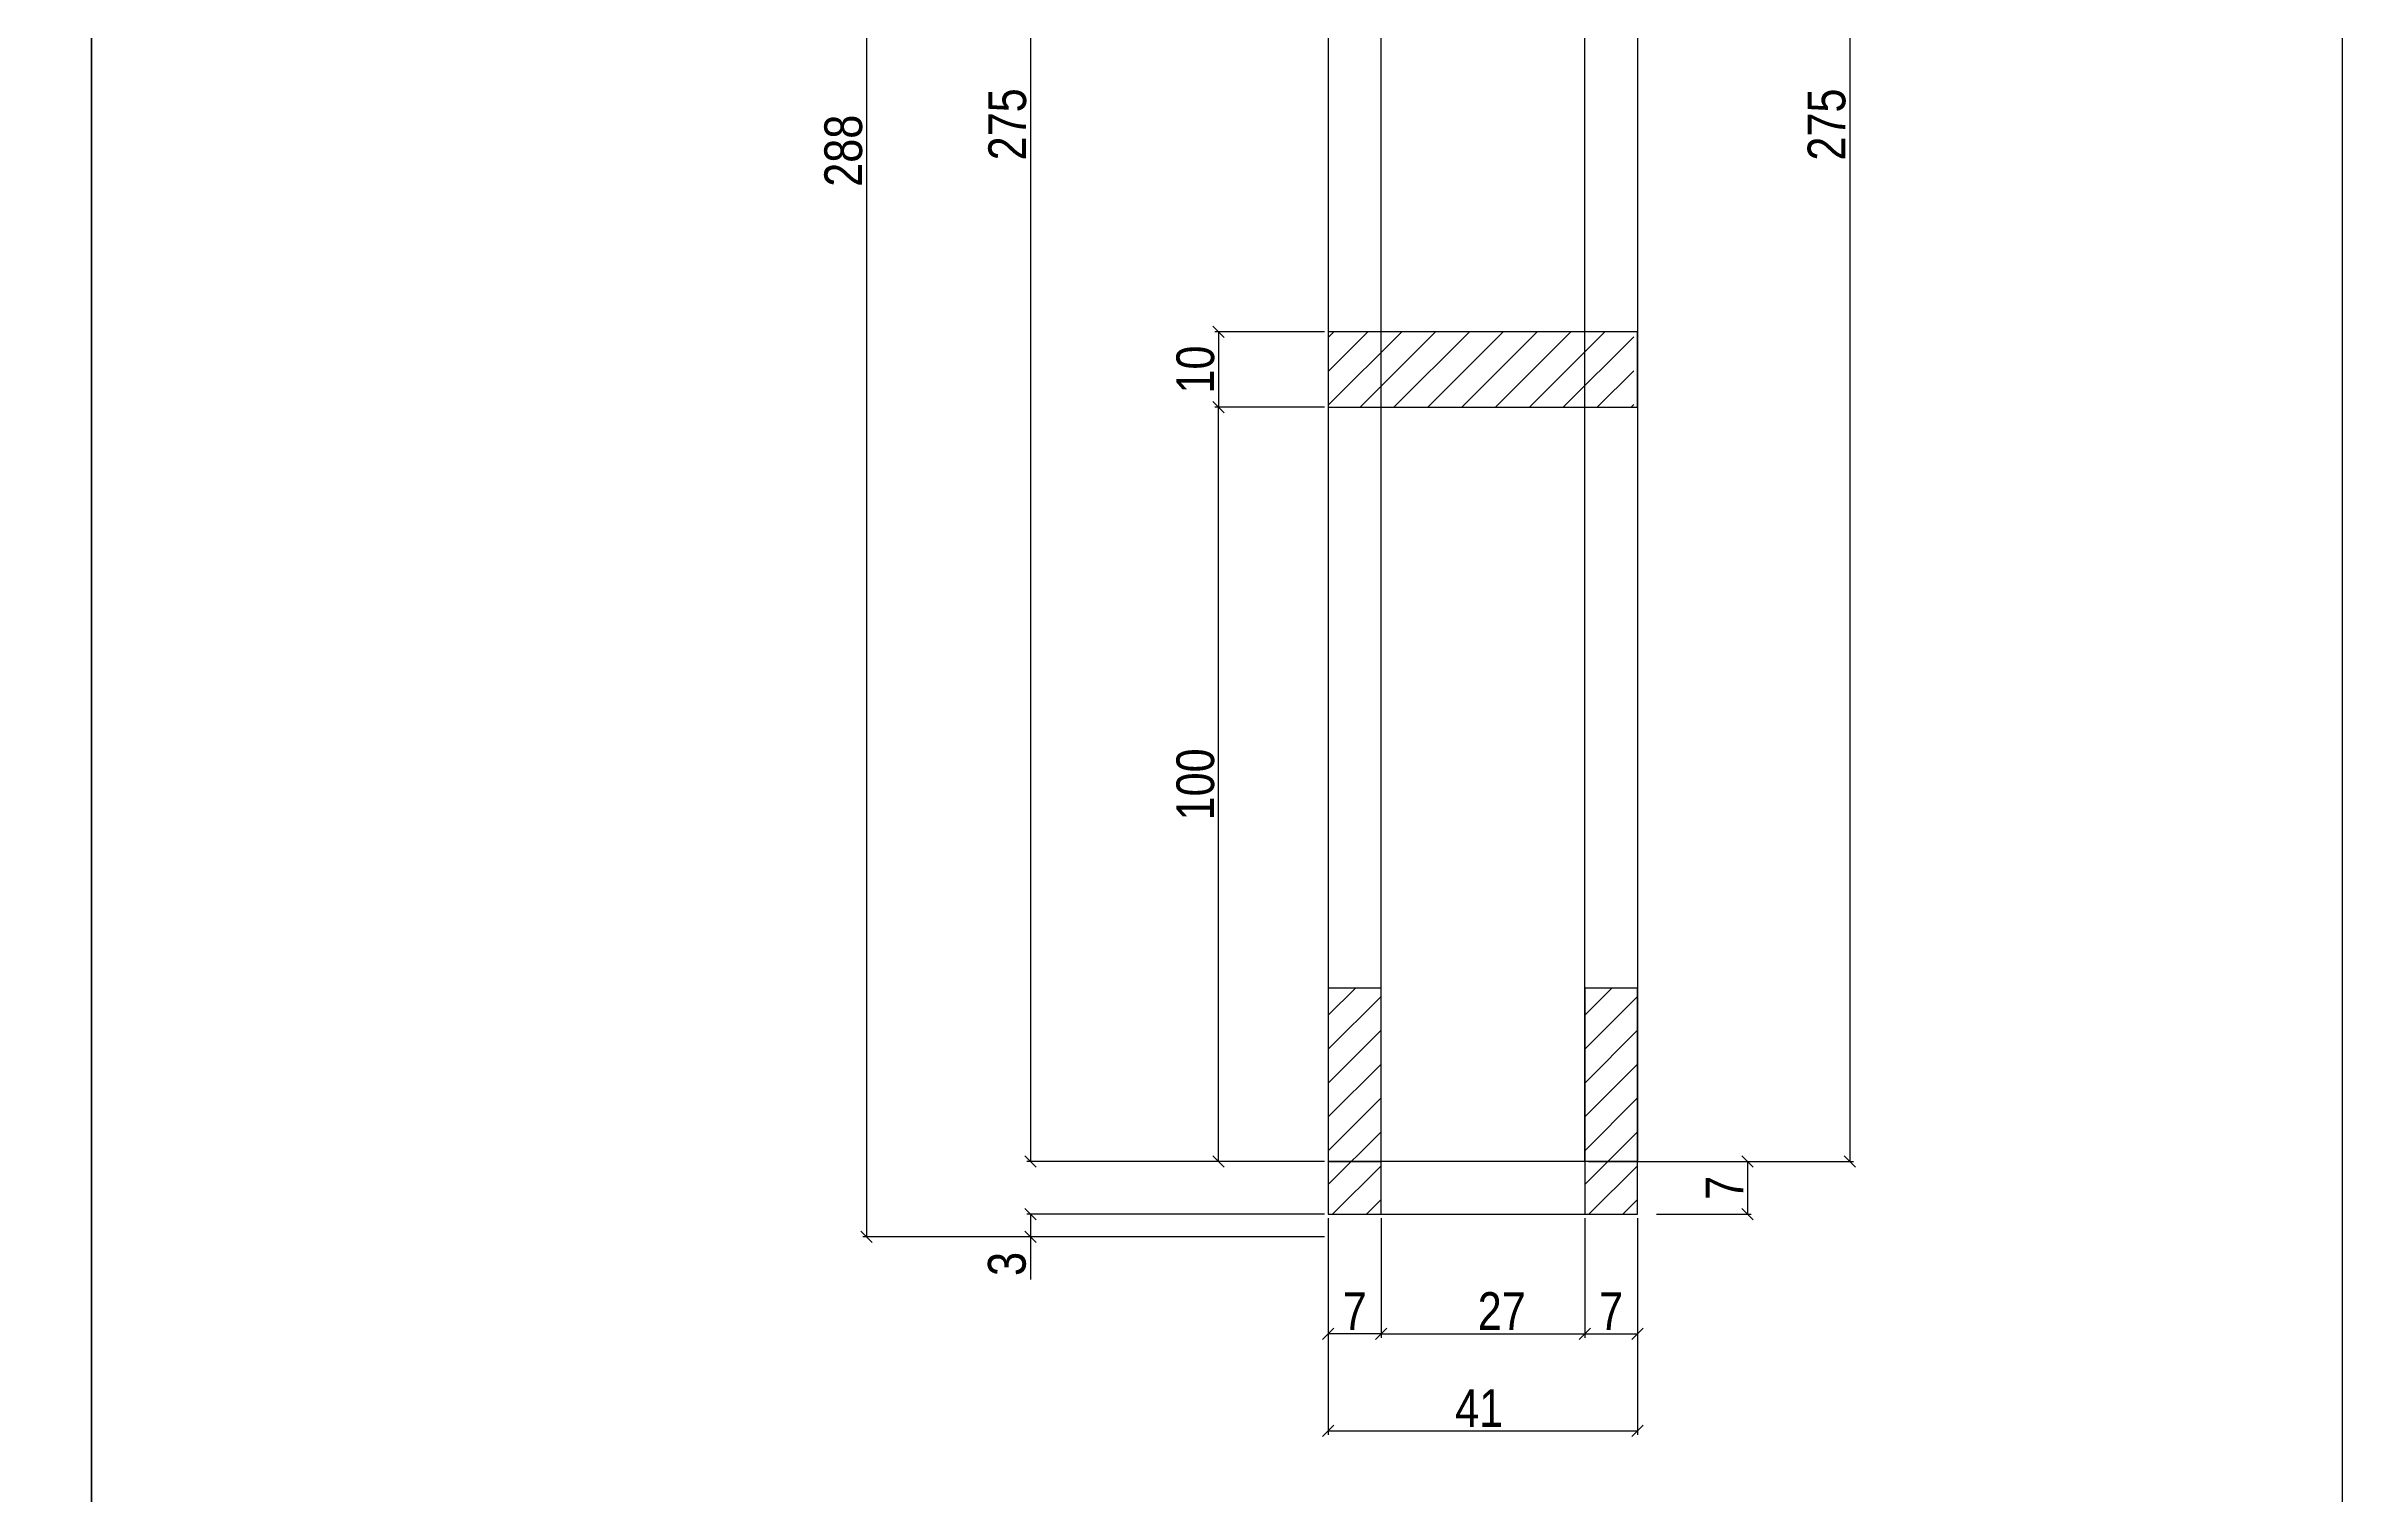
# Model space of a CAD drawing. Extents: x 18655 to 161354, y 153625 to 209880.
# Drawn here: x 21230 to 21839, y 205747 to 206131 of the extents above; entities that cross this region are included whole.
import ezdxf

# ---------------------------------------------------------------- set-up
doc = ezdxf.new("R2010")
doc.units = 0
doc.layers.get('0').update_dxf_attribs({"linetype": 'CONTINUOUS'})
doc.layers.get('DEFPOINTS').update_dxf_attribs({"linetype": 'CONTINUOUS'})
for name, color, linetype in [('8', 111, 'CONTINUOUS'), ('COTA', 241, 'CONTINUOUS'), ('detalhes', 4, 'CONTINUOUS'), ('Painéis', 200, 'CONTINUOUS'), ('SARR_7x7', 40, 'CONTINUOUS'), ('VIGAS', 3, 'CONTINUOUS')]:
    doc.layers.add(name, color=color, linetype=linetype)
doc.styles.add('COTA TECNICA 2X', font='techl___.ttf', dxfattribs={"height": 10})
doc.dimstyles.new('SECAO', dxfattribs={"dimscale": 0.333333, "dimtxt": 5, "dimasz": 9, "dimexe": 3, "dimexo": 3, "dimgap": 3, "dimtad": 1, "dimdec": 1, "dimlfac": 0.5, "dimzin": 12, "dimdsep": 46, "dimtxsty": 'COTA TECNICA 2X', "dimblk1": 'OBLIQUE', "dimblk2": 'OBLIQUE', "dimsah": 1, "dimcen": 0.9, "dimclrd": 4, "dimclre": 4, "dimclrt": 240, "dimadec": 1, "dimazin": 3, "dimtfac": 1, "dimtdec": 1, "dimtmove": 0, "dimatfit": 3, "dimfxl": 1, "dimtolj": 1, "dimtzin": 12, "dimarcsym": 0})

# ---------------------------------------------------------------- blocks, each defined once
blk = doc.blocks.new('_Oblique')
at = {"color": 0, "linetype": 'ByBlock', "lineweight": -2}
blk.add_line((-0.5, -0.5), (0.5, 0.5), dxfattribs=at)
blk = doc.blocks.new('*D2796')
at = {"layer": 'DEFPOINTS', "color": 0, "transparency": 16777216}
for p in [(21570.51, 206385.03), (21491.55, 205834.94), (21570.51, 205834.94)]:
    blk.add_point(p, dxfattribs=at)
at = {"layer": 'detalhes', "color": 4, "lineweight": -2, "transparency": 16777216}
for p, q in [((21569.51, 206385.03), (21490.55, 206385.03)), ((21491.55, 206385.03), (21491.55, 205834.94)), ((21569.51, 205834.94), (21490.55, 205834.94))]:
    blk.add_line(p, q, dxfattribs=at)
at = {"layer": 'detalhes', "color": 4, "lineweight": -2, "transparency": 16777216, "xscale": 3, "yscale": 3, "zscale": 3}
for p, rotation in [((21491.55, 206385.03), 90), ((21491.55, 205834.94), 270)]:
    blk.add_blockref('_Oblique', p, dxfattribs=dict(at, rotation=rotation))
at = {"layer": 'detalhes', "color": 240, "transparency": 16777216, "insert": (21485.44, 206109.98), "char_height": 10, "attachment_point": 5, "rotation": 90, "style": 'COTA TECNICA 2X'}
blk.add_mtext('\\A1;275', dxfattribs=at)
blk = doc.blocks.new('*D2797')
at = {"layer": 'DEFPOINTS', "color": 0, "transparency": 16777216}
for p in [(21570.51, 205820.94), (21652.51, 205820.94), (21652.51, 205763.48)]:
    blk.add_point(p, dxfattribs=at)
at = {"layer": 'detalhes', "color": 4, "lineweight": -2, "transparency": 16777216}
for p, q in [((21570.51, 205819.94), (21570.51, 205762.48)), ((21652.51, 205819.94), (21652.51, 205762.48)), ((21570.51, 205763.48), (21652.51, 205763.48))]:
    blk.add_line(p, q, dxfattribs=at)
at = {"layer": 'detalhes', "color": 4, "lineweight": -2, "transparency": 16777216, "xscale": 3, "yscale": 3, "zscale": 3, "rotation": 180}
blk.add_blockref('_Oblique', (21570.51, 205763.48), dxfattribs=at)
at = {"layer": 'detalhes', "color": 4, "lineweight": -2, "transparency": 16777216, "xscale": 3, "yscale": 3, "zscale": 3}
blk.add_blockref('_Oblique', (21652.51, 205763.48), dxfattribs=at)
at = {"layer": 'detalhes', "color": 240, "transparency": 16777216, "insert": (21610.51, 205769.55), "char_height": 10, "attachment_point": 5, "style": 'COTA TECNICA 2X'}
blk.add_mtext('\\A1;41', dxfattribs=at)
blk = doc.blocks.new('*D2798')
at = {"layer": 'DEFPOINTS', "color": 0, "transparency": 16777216}
for p in [(21584.51, 205820.94), (21638.51, 205820.94), (21638.51, 205789.2)]:
    blk.add_point(p, dxfattribs=at)
at = {"layer": 'detalhes', "color": 4, "lineweight": -2, "transparency": 16777216}
for p, q in [((21584.51, 205819.94), (21584.51, 205788.2)), ((21638.51, 205819.94), (21638.51, 205788.2)), ((21584.51, 205789.2), (21638.51, 205789.2))]:
    blk.add_line(p, q, dxfattribs=at)
at = {"layer": 'detalhes', "color": 4, "lineweight": -2, "transparency": 16777216, "xscale": 3, "yscale": 3, "zscale": 3, "rotation": 180}
blk.add_blockref('_Oblique', (21584.51, 205789.2), dxfattribs=at)
at = {"layer": 'detalhes', "color": 4, "lineweight": -2, "transparency": 16777216, "xscale": 3, "yscale": 3, "zscale": 3}
blk.add_blockref('_Oblique', (21638.51, 205789.2), dxfattribs=at)
at = {"layer": 'detalhes', "color": 240, "transparency": 16777216, "insert": (21616.51, 205795.27), "char_height": 10, "attachment_point": 5, "style": 'COTA TECNICA 2X'}
blk.add_mtext('\\A1;27', dxfattribs=at)
blk = doc.blocks.new('*D2799')
at = {"layer": 'DEFPOINTS', "color": 0, "transparency": 16777216}
for p in [(21638.51, 205789.2), (21652.51, 205789.2), (21652.51, 205789.2)]:
    blk.add_point(p, dxfattribs=at)
at = {"layer": 'detalhes', "color": 4, "lineweight": -2, "transparency": 16777216}
blk.add_line((21638.51, 205789.2), (21652.51, 205789.2), dxfattribs=at)
at = {"layer": 'detalhes', "color": 4, "lineweight": -2, "transparency": 16777216, "xscale": 3, "yscale": 3, "zscale": 3, "rotation": 180}
blk.add_blockref('_Oblique', (21638.51, 205789.2), dxfattribs=at)
at = {"layer": 'detalhes', "color": 4, "lineweight": -2, "transparency": 16777216, "xscale": 3, "yscale": 3, "zscale": 3}
blk.add_blockref('_Oblique', (21652.51, 205789.2), dxfattribs=at)
at = {"layer": 'detalhes', "color": 240, "transparency": 16777216, "insert": (21645.51, 205795.27), "char_height": 10, "attachment_point": 5, "style": 'COTA TECNICA 2X'}
blk.add_mtext('\\A1;7', dxfattribs=at)
blk = doc.blocks.new('*D2800')
at = {"layer": 'DEFPOINTS', "color": 0, "transparency": 16777216}
for p in [(21570.51, 205789.2), (21570.51, 205789.2), (21584.51, 205789.2)]:
    blk.add_point(p, dxfattribs=at)
at = {"layer": 'detalhes', "color": 4, "lineweight": -2, "transparency": 16777216}
blk.add_line((21584.51, 205789.2), (21570.51, 205789.2), dxfattribs=at)
at = {"layer": 'detalhes', "color": 4, "lineweight": -2, "transparency": 16777216, "xscale": 3, "yscale": 3, "zscale": 3, "rotation": 180}
blk.add_blockref('_Oblique', (21570.51, 205789.2), dxfattribs=at)
at = {"layer": 'detalhes', "color": 4, "lineweight": -2, "transparency": 16777216, "xscale": 3, "yscale": 3, "zscale": 3}
blk.add_blockref('_Oblique', (21584.51, 205789.2), dxfattribs=at)
at = {"layer": 'detalhes', "color": 240, "transparency": 16777216, "insert": (21577.51, 205795.27), "char_height": 10, "attachment_point": 5, "style": 'COTA TECNICA 2X'}
blk.add_mtext('\\A1;7', dxfattribs=at)
blk = doc.blocks.new('*D2801')
at = {"layer": 'DEFPOINTS', "color": 0, "transparency": 16777216}
for p in [(21570.51, 206054.95), (21541.41, 206034.95), (21570.51, 206034.95)]:
    blk.add_point(p, dxfattribs=at)
at = {"layer": 'detalhes', "color": 4, "lineweight": -2, "transparency": 16777216}
for p, q in [((21569.51, 206054.95), (21540.41, 206054.95)), ((21541.41, 206054.95), (21541.41, 206034.95)), ((21569.51, 206034.95), (21540.41, 206034.95))]:
    blk.add_line(p, q, dxfattribs=at)
at = {"layer": 'detalhes', "color": 4, "lineweight": -2, "transparency": 16777216, "xscale": 3, "yscale": 3, "zscale": 3}
for p, rotation in [((21541.41, 206054.95), 90), ((21541.41, 206034.95), 270)]:
    blk.add_blockref('_Oblique', p, dxfattribs=dict(at, rotation=rotation))
at = {"layer": 'detalhes', "color": 240, "transparency": 16777216, "insert": (21535.31, 206044.95), "char_height": 10, "attachment_point": 5, "rotation": 90, "style": 'COTA TECNICA 2X'}
blk.add_mtext('\\A1;10', dxfattribs=at)
blk = doc.blocks.new('*D2804')
at = {"layer": 'DEFPOINTS', "color": 0, "transparency": 16777216}
for p in [(21584.51, 206391.03), (21448.05, 205814.94), (21570.51, 205814.94)]:
    blk.add_point(p, dxfattribs=at)
at = {"layer": 'detalhes', "color": 4, "lineweight": -2, "transparency": 16777216}
for p, q in [((21583.51, 206391.03), (21447.05, 206391.03)), ((21448.05, 206391.03), (21448.05, 205814.94)), ((21569.51, 205814.94), (21447.05, 205814.94))]:
    blk.add_line(p, q, dxfattribs=at)
at = {"layer": 'detalhes', "color": 4, "lineweight": -2, "transparency": 16777216, "xscale": 3, "yscale": 3, "zscale": 3}
for p, rotation in [((21448.05, 206391.03), 90), ((21448.05, 205814.94), 270)]:
    blk.add_blockref('_Oblique', p, dxfattribs=dict(at, rotation=rotation))
at = {"layer": 'detalhes', "color": 240, "transparency": 16777216, "insert": (21441.95, 206102.98), "char_height": 10, "attachment_point": 5, "rotation": 90, "style": 'COTA TECNICA 2X'}
blk.add_mtext('\\A1;288', dxfattribs=at)
blk = doc.blocks.new('*D2805')
at = {"layer": 'DEFPOINTS', "color": 0, "transparency": 16777216}
for p in [(21570.51, 205820.94), (21491.55, 205814.94), (21570.51, 205814.94)]:
    blk.add_point(p, dxfattribs=at)
at = {"layer": 'detalhes', "color": 4, "lineweight": -2, "transparency": 16777216}
for p, q in [((21569.51, 205820.94), (21490.55, 205820.94)), ((21491.55, 205820.94), (21491.55, 205814.94)), ((21569.51, 205814.94), (21490.55, 205814.94)), ((21491.55, 205814.94), (21491.55, 205803.61))]:
    blk.add_line(p, q, dxfattribs=at)
at = {"layer": 'detalhes', "color": 4, "lineweight": -2, "transparency": 16777216, "xscale": 3, "yscale": 3, "zscale": 3}
for p, rotation in [((21491.55, 205820.94), 90), ((21491.55, 205814.94), 270)]:
    blk.add_blockref('_Oblique', p, dxfattribs=dict(at, rotation=rotation))
at = {"layer": 'detalhes', "color": 240, "transparency": 16777216, "insert": (21485.33, 205807.77), "char_height": 10, "attachment_point": 5, "rotation": 90, "style": 'COTA TECNICA 2X'}
blk.add_mtext('\\A1;3', dxfattribs=at)
blk = doc.blocks.new('*D2808')
at = {"layer": 'DEFPOINTS', "color": 0, "transparency": 16777216}
for p in [(21541.41, 206034.95), (21570.51, 206034.95), (21569.51, 205834.94)]:
    blk.add_point(p, dxfattribs=at)
at = {"layer": 'detalhes', "color": 4, "lineweight": -2, "transparency": 16777216}
for p, q in [((21569.51, 206034.95), (21540.41, 206034.95)), ((21541.41, 205834.94), (21541.41, 206034.95)), ((21568.51, 205834.94), (21540.41, 205834.94))]:
    blk.add_line(p, q, dxfattribs=at)
at = {"layer": 'detalhes', "color": 4, "lineweight": -2, "transparency": 16777216, "xscale": 3, "yscale": 3, "zscale": 3}
for p, rotation in [((21541.41, 206034.95), 90), ((21541.41, 205834.94), 270)]:
    blk.add_blockref('_Oblique', p, dxfattribs=dict(at, rotation=rotation))
at = {"layer": 'detalhes', "color": 240, "transparency": 16777216, "insert": (21535.31, 205934.94), "char_height": 10, "attachment_point": 5, "rotation": 90, "style": 'COTA TECNICA 2X'}
blk.add_mtext('\\A1;100', dxfattribs=at)
blk = doc.blocks.new('*D2810')
at = {"layer": 'DEFPOINTS', "color": 0, "transparency": 16777216}
for p in [(21653.51, 206384.91), (21653.51, 205834.94), (21708.8, 205834.94)]:
    blk.add_point(p, dxfattribs=at)
at = {"layer": 'detalhes', "color": 4, "lineweight": -2, "transparency": 16777216}
for p, q in [((21654.51, 206384.91), (21709.8, 206384.91)), ((21708.8, 206384.91), (21708.8, 205834.94)), ((21654.51, 205834.94), (21709.8, 205834.94))]:
    blk.add_line(p, q, dxfattribs=at)
at = {"layer": 'detalhes', "color": 4, "lineweight": -2, "transparency": 16777216, "xscale": 3, "yscale": 3, "zscale": 3}
for p, rotation in [((21708.8, 206384.91), 90), ((21708.8, 205834.94), 270)]:
    blk.add_blockref('_Oblique', p, dxfattribs=dict(at, rotation=rotation))
at = {"layer": 'detalhes', "color": 240, "transparency": 16777216, "insert": (21702.7, 206109.92), "char_height": 10, "attachment_point": 5, "rotation": 90, "style": 'COTA TECNICA 2X'}
blk.add_mtext('\\A1;275', dxfattribs=at)
blk = doc.blocks.new('*D2811')
at = {"layer": 'DEFPOINTS', "color": 0, "transparency": 16777216}
for p in [(21638.51, 205834.94), (21656.57, 205820.94), (21681.66, 205820.94)]:
    blk.add_point(p, dxfattribs=at)
at = {"layer": 'detalhes', "color": 4, "lineweight": -2, "transparency": 16777216}
for p, q in [((21639.51, 205834.94), (21682.66, 205834.94)), ((21681.66, 205834.94), (21681.66, 205820.94)), ((21657.57, 205820.94), (21682.66, 205820.94))]:
    blk.add_line(p, q, dxfattribs=at)
at = {"layer": 'detalhes', "color": 4, "lineweight": -2, "transparency": 16777216, "xscale": 3, "yscale": 3, "zscale": 3}
for p, rotation in [((21681.66, 205834.94), 90), ((21681.66, 205820.94), 270)]:
    blk.add_blockref('_Oblique', p, dxfattribs=dict(at, rotation=rotation))
at = {"layer": 'detalhes', "color": 240, "transparency": 16777216, "insert": (21675.58, 205827.94), "char_height": 10, "attachment_point": 5, "rotation": 90, "style": 'COTA TECNICA 2X'}
blk.add_mtext('\\A1;7', dxfattribs=at)

msp = doc.modelspace()

# ---------------------------------------------------------------- hatches: boundary and pattern name
at = {"layer": 'COTA'}
h = msp.add_hatch(dxfattribs=at)
h.set_pattern_fill('ANSI31', color=256, scale=2, style=0)
h.set_pattern_definition([(45, (-4557.094, 8762.161), (-4.49012806, 4.49012806), [])])
h.paths.add_polyline_path([(21651.51, 206054.95), (21570.51, 206054.95), (21570.51, 206034.95), (21651.51, 206034.95)])
h = msp.add_hatch(dxfattribs=at)
h.set_pattern_fill('ANSI31', color=256, scale=2, style=0)
h.set_pattern_definition([(45, (1726.2915, 200011.746), (-4.490128, 4.490128), [])])
h.paths.add_polyline_path([(21570.51, 205820.94), (21584.51, 205820.94), (21584.51, 205880.94), (21570.51, 205880.94)])
h = msp.add_hatch(dxfattribs=at)
h.set_pattern_fill('ANSI31', color=256, scale=2, style=0)
h.set_pattern_definition([(45, (1794.2915, 200011.746), (-4.490128, 4.490128), [])])
h.paths.add_polyline_path([(21638.51, 205820.94), (21652.51, 205820.94), (21652.51, 205880.94), (21638.51, 205880.94)])

# ---------------------------------------------------------------- linework, layer by layer
at = {"linetype": 'Continuous'}
msp.add_lwpolyline([(21592.51, 205820.94), (21652.51, 205820.94), (21652.51, 205834.94), (21570.51, 205834.94), (21570.51, 205820.94), (21592.51, 205820.94)], dxfattribs=at)
at = {"layer": '8', "color": 5, "linetype": 'Continuous'}
msp.add_lwpolyline([(21242.54, 205602.23), (20645.73, 205602.23), (20645.73, 206567.02), (21242.54, 206567.02)], close=True, dxfattribs=at)
at = {"layer": 'Painéis'}
msp.add_lwpolyline([(21570.51, 206034.95), (21652.51, 206034.95), (21652.51, 206054.95), (21570.51, 206054.95), (21570.51, 206034.95)], dxfattribs=at)
for points in [[(21570.51, 205820.94), (21584.51, 205820.94), (21584.51, 205880.94), (21570.51, 205880.94)], [(21638.51, 205820.94), (21652.51, 205820.94), (21652.51, 205880.94), (21638.51, 205880.94)]]:
    msp.add_lwpolyline(points, close=True, dxfattribs=at)
at = {"layer": 'SARR_7x7', "linetype": 'Continuous'}
for points in [[(21570.51, 205834.94), (21584.51, 205834.94), (21584.51, 206385.03), (21570.51, 206385.03)], [(21652.51, 205834.94), (21638.51, 205834.94), (21638.51, 206384.91), (21652.51, 206384.91)]]:
    msp.add_lwpolyline(points, close=True, dxfattribs=at)
at = {"layer": 'VIGAS', "color": 5}
msp.add_lwpolyline([(21839.35, 205602.23), (21242.54, 205602.23), (21242.54, 206567.02), (21839.35, 206567.02)], close=True, dxfattribs=at)

# ---------------------------------------------------------------- dimensions: what is measured, and where the dimension line sits
at = {"layer": 'detalhes', "color": 3}
for base, p1, p2, picture, middle in [((21448.05, 205814.94), (21584.51, 206391.03), (21570.51, 205814.94), '*D2804', (21441.95, 206102.98)), ((21491.55, 205834.94), (21570.51, 206385.03), (21570.51, 205834.94), '*D2796', (21485.44, 206109.98)), ((21708.8, 205834.94), (21653.51, 206384.91), (21653.51, 205834.94), '*D2810', (21702.7, 206109.92)), ((21541.41, 206034.95), (21570.51, 206054.95), (21570.51, 206034.95), '*D2801', (21535.31, 206044.95)), ((21541.41, 206034.95), (21569.51, 205834.94), (21570.51, 206034.95), '*D2808', (21535.31, 205934.94)), ((21681.66, 205820.94), (21638.51, 205834.94), (21656.57, 205820.94), '*D2811', (21675.58, 205827.94)), ((21491.55, 205814.94), (21570.51, 205820.94), (21570.51, 205814.94), '*D2805', (21485.33, 205807.77))]:
    dim = msp.add_linear_dim(base=base, p1=p1, p2=p2, angle=90, dimstyle='SECAO', dxfattribs=at)
    dim.commit()
    dim.dimension.update_dxf_attribs({"geometry": picture, "text_midpoint": middle})
for base, p1, p2, picture, middle in [((21652.51, 205763.48), (21570.51, 205820.94), (21652.51, 205820.94), '*D2797', (21610.51, 205763.48)), ((21638.51, 205789.2), (21584.51, 205820.94), (21638.51, 205820.94), '*D2798', (21616.51, 205789.2)), ((21652.51, 205789.2), (21638.51, 205789.2), (21652.51, 205789.2), '*D2799', (21645.51, 205789.2))]:
    dim = msp.add_linear_dim(base=base, p1=p1, p2=p2, dimstyle='SECAO', dxfattribs=at)
    dim.commit()
    dim.dimension.update_dxf_attribs({"geometry": picture, "text_midpoint": middle, "dimtype": 160})
dim = msp.add_linear_dim(base=(21570.51, 205789.2), p1=(21584.51, 205789.2), p2=(21570.51, 205789.2), dimstyle='SECAO', dxfattribs=at)
dim.commit()
dim.dimension.update_dxf_attribs({"geometry": '*D2800', "text_midpoint": (21577.51, 205795.27)})

doc.saveas('drawing.dxf')
